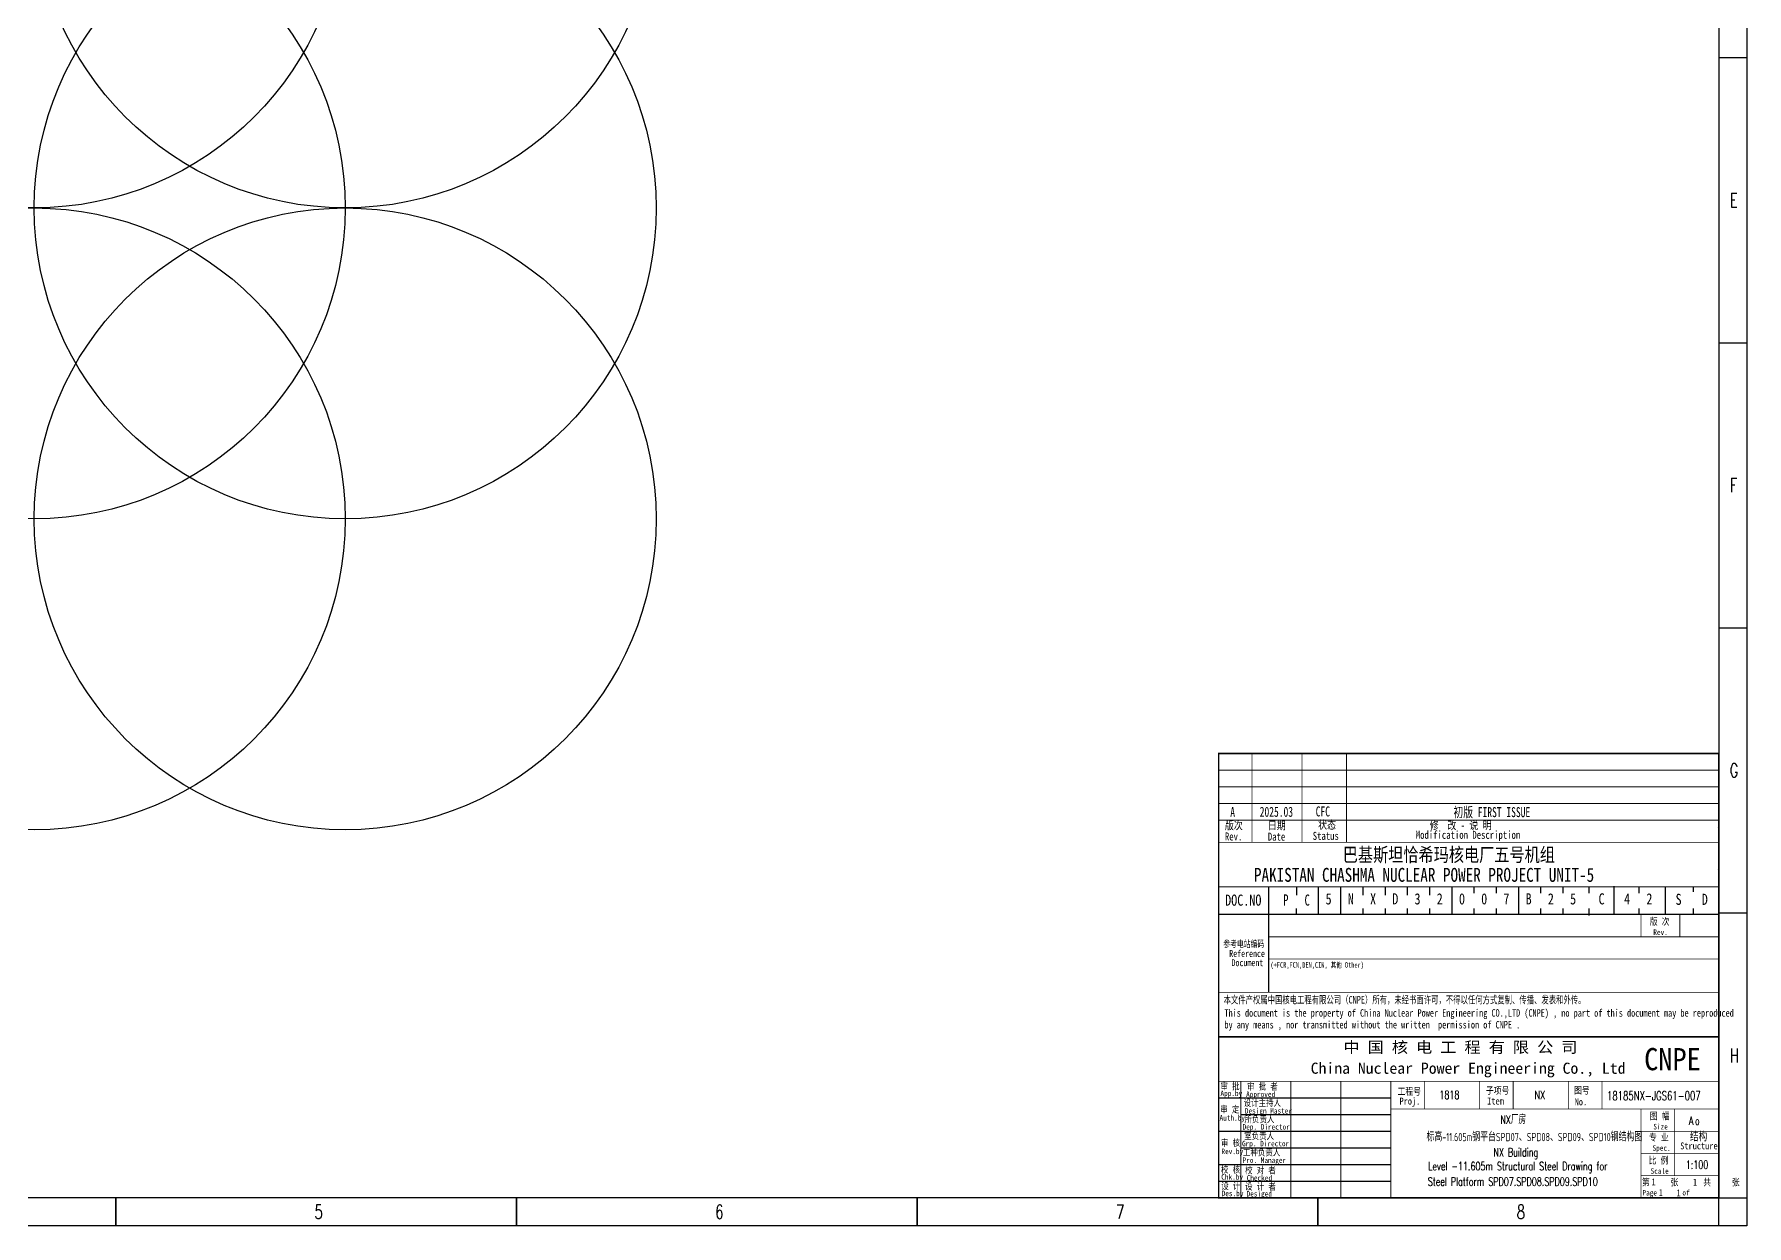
# Model space of a CAD drawing. Extents: x 15327 to 134227, y 302559 to 386659.
# Drawn here: x 72590 to 134227, y 302559 to 345450 of the extents above; entities that cross this region are included whole.
import ezdxf
from ezdxf.enums import TextEntityAlignment as Align

# ---------------------------------------------------------------- set-up
doc = ezdxf.new("R2010")
doc.units = 0
doc.linetypes.add('CONTINOUS', pattern=[0])
doc.layers.get('0').update_dxf_attribs({"linetype": 'CONTINUOUS'})
for name, color, linetype in [('1', 1, 'CONTINUOUS'), ('PUB_TEXT', 7, 'CONTINUOUS'), ('TK', 7, 'CONTINUOUS'), ('图框', 4, 'CONTINOUS'), ('标注', 3, 'CONTINUOUS')]:
    doc.layers.add(name, color=color, linetype=linetype)
doc.styles.add('CHINESE-3', font='romand.shx', dxfattribs={"width": 0.8, "bigfont": 'ochinese.shx'})
doc.styles.add('HZ', font='TXT.shx', dxfattribs={"width": 0.7, "bigfont": 'hz.shx'})
doc.styles.add('RH', font='romans.shx', dxfattribs={"width": 0.7, "bigfont": 'hz.shx'})
doc.styles.add('ROMAND', font='romand.shx', dxfattribs={"width": 0.7, "bigfont": 'ochinese.shx'})
doc.styles.add('TSSD_Rein', font='Tssdeng.shx', dxfattribs={"width": 0.7, "bigfont": 'hztxt.shx'})
doc.styles.add('宋体', font='', dxfattribs={"width": 0.7})
doc.styles.add('汉字', font='STFANGSO.TTF', dxfattribs={"width": 0.8, "height": 4})
doc.styles.get('宋体').set_extended_font_data('SimSun')

msp = doc.modelspace()

# ---------------------------------------------------------------- linework, layer by layer
at = {"color": 4, "linetype": 'Continuous'}
msp.add_line((117019, 314759), (117019, 310959), dxfattribs=at)
at = {"color": 4}
msp.add_line((118019, 314759), (118019, 314459), dxfattribs=at)
at = {"color": 4, "flags": 128}
for points in [[(134227, 386659), (134227, 302559)], [(75523, 303559), (75523, 302559)], [(89947, 303559), (89947, 302559)], [(104371, 303559), (104371, 302559)], [(118795, 303559), (118795, 302559)], [(134227, 302559), (15327, 302559)]]:
    msp.add_lwpolyline(points, dxfattribs=at)
msp.add_lwpolyline([(17827, 385659), (133219, 385659), (133219, 303559), (17827, 303559)], close=True)
at = {"flags": 128}
for points in [[(133227, 344609), (134227, 344609)], [(133227, 334346), (134227, 334346)], [(133227, 324084), (134227, 324084)], [(133227, 313821), (134227, 313821)], [(75523, 302559), (75523, 303559)], [(89947, 302559), (89947, 303559)], [(104371, 302559), (104371, 303559)], [(118795, 302559), (118795, 303559)], [(133219, 302559), (133219, 303559)], [(133227, 303559), (134227, 303559)]]:
    msp.add_lwpolyline(points, dxfattribs=at)
for centre in [(72590, 350391), (83783, 350391), (72590, 339197), (83783, 339197), (72590, 328004), (83783, 328004)]:
    msp.add_circle(centre, 11193)
at = {"layer": '1', "color": 4}
for p, q in [((133186, 316895), (133186, 316895)), ((133186, 316895), (133186, 316895)), ((133186, 316895), (133186, 316895)), ((133186, 316895), (133186, 316895)), ((133186, 316895), (133186, 316895)), ((133186, 316895), (133186, 316895)), ((133186, 316895), (133186, 316895)), ((133186, 316895), (133186, 316895)), ((133219, 309564), (133219, 316895)), ((133219, 309564), (133219, 316895)), ((133189, 315383), (133189, 315383)), ((133189, 315383), (133189, 315383)), ((133189, 315383), (133189, 315383)), ((133189, 315383), (133189, 315383)), ((118019, 314659), (118019, 314659)), ((118819, 313759), (118819, 314759)), ((119619, 313759), (119619, 314759)), ((120419, 314459), (120419, 314759)), ((121219, 314459), (121219, 314759)), ((122019, 314459), (122019, 314759)), ((122819, 314459), (122819, 314759)), ((123619, 313759), (123619, 314759)), ((124419, 314530), (124419, 314759)), ((125219, 314530), (125219, 314759)), ((126019, 313759), (126019, 314759)), ((126819, 314530), (126819, 314759)), ((127619, 314530), (127619, 314759)), ((128556, 314530), (128556, 314759)), ((129456, 313780), (129456, 314780)), ((130356, 314530), (130356, 314730)), ((131306, 313759), (131306, 314759)), ((132306, 314580), (132306, 314769)), ((133219, 313759), (115219, 313759)), ((118019, 313759), (118019, 313980)), ((120419, 313759), (120419, 313980)), ((121219, 313759), (121219, 313980)), ((122019, 313759), (122019, 313980)), ((122819, 313759), (122819, 313980)), ((124419, 313759), (124419, 313980)), ((125219, 313759), (125219, 313980)), ((126819, 313759), (126819, 313980)), ((127619, 313759), (127619, 313980)), ((128556, 313730), (128556, 313980)), ((130356, 313780), (130356, 313980)), ((132306, 313780), (132306, 313980)), ((115219, 307159), (121419, 307159)), ((116019, 306559), (121419, 306559)), ((115219, 305959), (121419, 305959)), ((116019, 305359), (121419, 305359)), ((115219, 304759), (121419, 304759)), ((115219, 304159), (121419, 304159)), ((133219, 303559), (115219, 303559)), ((133219, 303559), (115219, 303559)), ((133219, 303559), (115219, 303559)), ((133219, 303559), (115219, 303559)), ((133219, 303559), (115219, 303559)), ((133219, 303559), (115219, 303559))]:
    msp.add_line(p, q, dxfattribs=at)
at = {"layer": '1', "color": 4, "ltscale": 0.8}
msp.add_line((115219, 313148), (115219, 306998), dxfattribs=at)
at = {"layer": '1', "color": 4, "const_width": 50}
for points in [[(115219, 303559), (133219, 303559), (133219, 319559), (115219, 319559)], [(115219, 309359), (133219, 309359), (133219, 303559), (115219, 303559)]]:
    msp.add_lwpolyline(points, close=True, dxfattribs=at)
at = {"layer": '1', "color": 4}
for points, const_width in [([(116419, 319559), (116419, 316359)], 30), ([(118219, 319559), (118219, 316359)], 30), ([(119819, 319559), (119819, 316359)], 30), ([(115219, 318959), (133219, 318959)], 30), ([(115219, 318359), (133219, 318359)], 30), ([(115219, 317759), (133219, 317759)], 30), ([(115219, 317159), (133219, 317159)], 30), ([(115219, 316359), (133219, 316359)], 30), ([(115219, 314759), (133219, 314759)], 30), ([(117019, 314759), (117019, 310959)], 30), ([(115219, 313759), (133219, 313759)], 30), ([(130419, 313759), (130419, 312959)], 30), ([(131819, 313759), (131819, 312959)], 30), ([(117019, 312959), (133219, 312959)], 30), ([(117019, 312159), (133219, 312159)], 30), ([(115219, 310959), (133219, 310959)], 30), ([(115219, 307759), (133219, 307759)], 30), ([(116019, 307759), (116019, 303559)], 30), ([(116019, 307759), (116019, 303559)], 30), ([(117819, 307759), (117819, 303559)], 30), ([(119619, 307759), (119619, 303559)], 30), ([(121419, 307759), (121419, 303559)], 30), ([(122619, 307759), (122619, 306759)], 25), ([(124619, 307759), (124619, 306759)], 25), ([(125819, 307759), (125819, 306759)], 25), ([(127819, 307759), (127819, 306759)], 25), ([(129019, 307759), (129019, 306759)], 25), ([(121419, 306759), (133219, 306759)], 30), ([(130419, 306759), (130419, 303559)], 30), ([(131619, 306759), (131619, 304359)], 25), ([(133219, 305959), (130419, 305959)], 25), ([(133219, 305159), (130419, 305159)], 25), ([(133219, 304359), (130419, 304359)], 25)]:
    msp.add_lwpolyline(points, dxfattribs=dict(at, const_width=const_width))
at = {"layer": '图框', "color": 4}
msp.add_line((133219, 303559), (115219, 303559), dxfattribs=at)
msp.add_line((133219, 303559), (115219, 303559), dxfattribs=at)
msp.add_line((133219, 303559), (115219, 303559), dxfattribs=at)
msp.add_line((133219, 303559), (115219, 303559), dxfattribs=at)

# ---------------------------------------------------------------- texts
at = {"color": 0, "style": 'HZ', "width": 0.7}
for s, p in [('E', (133612, 339227)), ('F', (133612, 328964)), ('G', (133612, 318702)), ('H', (133612, 308439)), ('5', (82676, 302809)), ('6', (97100, 302809)), ('7', (111524, 302809)), ('8', (125948, 302809))]:
    msp.add_text(s, height=500, dxfattribs=at).set_placement(p)
at = {"color": 4, "linetype": 'Continuous', "style": '宋体', "width": 0.8}
for s, p in [('巴基斯坦恰希玛核电厂五号机组', (119685, 315666)), ('PAKISTAN CHASHMA NUCLEAR POWER PROJECT UNIT-5', (116490, 314940))]:
    msp.add_text(s, height=500, dxfattribs=at).set_placement(p)
for s, p in [('5', (119068, 314006)), ('N', (119868, 314006)), ('X', (120668, 314006)), ('D', (121468, 314006)), ('3', (122268, 314006)), ('2', (123068, 314006)), ('0', (123868, 314006)), ('B', (126268, 314006)), ('2', (127068, 314006)), ('5', (127868, 314006)), ('C', (128893, 314006)), ('4', (129813, 314006)), ('2', (130613, 314006)), ('S', (131665, 313989)), ('D', (132608, 313989))]:
    msp.add_text(s, height=400, dxfattribs=at).set_placement(p, align=Align.BOTTOM_LEFT)
at = {"color": 2, "linetype": 'Continuous', "style": '宋体', "width": 0.8}
for s, p in [('0', (124668, 314006)), ('7', (125468, 314006))]:
    msp.add_text(s, height=400, dxfattribs=at).set_placement(p, align=Align.BOTTOM_LEFT)
at = {"color": 4, "linetype": 'Continuous', "char_height": 400, "attachment_point": 5, "style": '宋体'}
for s, width, insert in [('P', 577.48, (117639, 314287)), ('C', 676.01, (118406, 314280))]:
    msp.add_mtext_dynamic_manual_height_columns(s, width=width, gutter_width=100, heights=[0], dxfattribs=dict(at, insert=insert))
at = {"layer": '1', "color": 4}
for s, height, style, width, p in [('A', 360, '宋体', 0.7, (115637, 317271)), ('2025.03', 360, '宋体', 0.7, (116697, 317280)), ('CFC', 360, '宋体', 0.7, (118712, 317293)), ('初版 FIRST ISSUE', 360, '宋体', 0.7, (123669, 317268)), ('版次', 288, '汉字', 0.8, (115444, 316825)), ('日期 ', 288, '汉字', 0.8, (116989, 316825)), ('状态', 288, '汉字', 0.8, (118797, 316846)), ('修  改 - 说 明', 288, '汉字', 0.8, (122814, 316830)), ('Rev.', 288, '汉字', 0.8, (115444, 316428)), ('Date', 288, '汉字', 0.8, (116989, 316422)), ('Status', 288, '汉字', 0.8, (118605, 316450)), ('Modification Description', 288, '汉字', 0.8, (122313, 316487)), ('DOC.NO', 400, '宋体', 0.8, (115453, 314080)), ('版 次', 250, '汉字', 0.8, (130738, 313386)), ('Rev.', 200, '汉字', 0.8, (130864, 313026)), ('审 批', 240, '汉字', 0.8, (115283, 307460)), ('审 批 者', 240, '汉字', 0.8, (116241, 307452)), ('App.by', 200, '汉字', 0.8, (115285, 307227)), ('设计主持人', 240, '汉字', 0.8, (116117, 306863)), ('Approved', 200, '汉字', 0.8, (116208, 307193)), ('Proj.', 250, '汉字', 0.8, (121729, 306920)), ('Item', 250, '汉字', 0.8, (124886, 306923)), ('No.', 250, '汉字', 0.8, (128033, 306895)), ('Auth.by', 200, '汉字', 0.8, (115251, 306343)), ('审 定', 240, '汉字', 0.8, (115279, 306631)), ('所负责人', 240, '汉字', 0.8, (116150, 306276)), ('Design Master', 200, '汉字', 0.8, (116162, 306595)), ('图 幅', 250, '汉字', 0.8, (130738, 306386)), ('Dep. Director', 200, '汉字', 0.8, (116081, 306019)), ('室负责人', 240, '汉字', 0.8, (116139, 305673)), ('专 业', 250, '汉字', 0.8, (130710, 305617)), ('Size', 200, '汉字', 0.8, (130864, 306026)), ('审 核', 240, '汉字', 0.8, (115302, 305425)), ('Rev.by', 200, '汉字', 0.8, (115320, 305137)), ('Grp. Director', 200, '汉字', 0.8, (116061, 305417)), ('工种负责人', 240, '汉字', 0.8, (116095, 305083)), ('Spec.', 200, '汉字', 0.8, (130836, 305257)), ('Structure', 250, '汉字', 0.8, (131833, 305309)), ('校 核', 240, '汉字', 0.8, (115304, 304462)), ('Pro. Manager', 200, '汉字', 0.8, (116081, 304817)), ('校 对 者', 240, '汉字', 0.8, (116171, 304438)), ('比 例', 250, '汉字', 0.8, (130698, 304788)), ('Scale', 200, '汉字', 0.8, (130766, 304428)), ('设 计', 240, '汉字', 0.8, (115312, 303868)), ('Chk.by', 200, '汉字', 0.8, (115313, 304217)), ('设 计 者', 240, '汉字', 0.8, (116171, 303853)), ('Checked', 200, '汉字', 0.8, (116228, 304181)), ('第     张      共     张', 250, '汉字', 0.8, (130457, 304003)), ('1', 250, '汉字', 0.8, (130798, 304014)), ('1', 250, '汉字', 0.8, (132292, 303999)), ('Des.by', 200, '汉字', 0.8, (115328, 303623)), ('Desiged', 200, '汉字', 0.8, (116224, 303611)), ('Page       of  ', 200, '汉字', 0.8, (130473, 303648)), ('1', 250, '汉字', 0.8, (131059, 303625)), ('1', 250, '汉字', 0.8, (131696, 303615))]:
    msp.add_text(s, height=height, dxfattribs=dict(at, style=style, width=width)).set_placement(p)
at = {"layer": '1', "color": 4, "ltscale": 0.8}
for s, height, style, width, p in [('参考电站编码', 250, '宋体', 0.7, (115388, 312580)), ('Reference', 250, '宋体', 0.7, (115599, 312234)), ('Document', 250, '宋体', 0.7, (115683, 311904)), ('(+FCR,FCN,DEN,CIN, 其他 Other)', 200, '宋体', 0.7, (117085, 311848)), ('本文件产权属中国核电工程有限公司（CNPE）所有，未经书面许可，不得以任何方式复制、传播、发表和外传。', 270, '宋体', 0.7, (115396, 310559)), ('This document is the property of China Nuclear Power Engineering CO.,LTD (CNPE) , no part of this document may be reproduced ', 270, '宋体', 0.7, (115427, 310085)), ('by any means , nor transmitted without the written  permission of CNPE .', 270, '宋体', 0.7, (115427, 309661)), ('子项号', 250, '汉字', 0.8, (124840, 307303)), ('图号', 250, '汉字', 0.8, (128011, 307310)), ('工程号', 250, '汉字', 0.8, (121661, 307271))]:
    msp.add_text(s, height=height, dxfattribs=dict(at, style=style, width=width)).set_placement(p)
at = {"layer": '1', "color": 4, "style": '宋体'}
for s, width, p, p2 in [('中 国 核 电 工 程 有 限 公 司', 1.015354, (119711, 308785), (128133, 308785)), ('China Nuclear Power Engineering Co., Ltd', 0.990448, (118532, 308030), (129864, 308030))]:
    msp.add_text(s, height=400, dxfattribs=dict(at, width=width)).set_placement(p, p2, align=Align.FIT)
at = {"layer": 'PUB_TEXT', "color": 4, "style": '宋体', "width": 0.891618}
msp.add_text('CNPE', height=800, dxfattribs=at).set_placement((130533, 308157), (132573, 308157), align=Align.FIT)
at = {"layer": 'TK', "color": 4}
for s, style, width, p in [('1818', 'ROMAND', 0.7, (123163, 307121)), ('NX', 'ROMAND', 0.7, (126592, 307121)), ('结构', 'CHINESE-3', 0.8, (132182, 305602))]:
    msp.add_text(s, height=300, dxfattribs=dict(at, style=style, width=width)).set_placement(p)
at = {"layer": 'TK', "color": 2, "style": 'RH', "width": 0.7}
for s, p in [('NX厂房', (125360, 306228)), ('NX Building', (125111, 305055)), ('Level -11.605m Structural Steel Drawing for', (122761, 304554)), (' Steel Platform SPD07.SPD08.SPD09.SPD10', (122602, 303999))]:
    msp.add_text(s, height=300, dxfattribs=at).set_placement(p)
at = {"layer": 'TK', "color": 0, "style": 'ROMAND', "width": 0.7}
for s, height, p in [('A', 300, (132140, 306187)), ('0', 200, (132377, 306187))]:
    msp.add_text(s, height=height, dxfattribs=at).set_placement(p)
at = {"layer": 'TK', "color": 3, "style": 'TSSD_Rein', "width": 0.7}
msp.add_text('标高-11.605m钢平台SPD07、SPD08、SPD09、SPD10钢结构图', height=300, dxfattribs=at).set_placement((122700, 305603))
at = {"layer": 'TK', "style": 'ROMAND', "width": 0.7}
msp.add_text('1:100', height=300, dxfattribs=at).set_placement((132033, 304606))
at = {"layer": '标注', "color": 4, "ltscale": 0.001, "style": 'ROMAND', "width": 0.7}
msp.add_text('18185NX-JGS61-007', height=320, dxfattribs=at).set_placement((129197, 307079))

doc.saveas('drawing.dxf')
